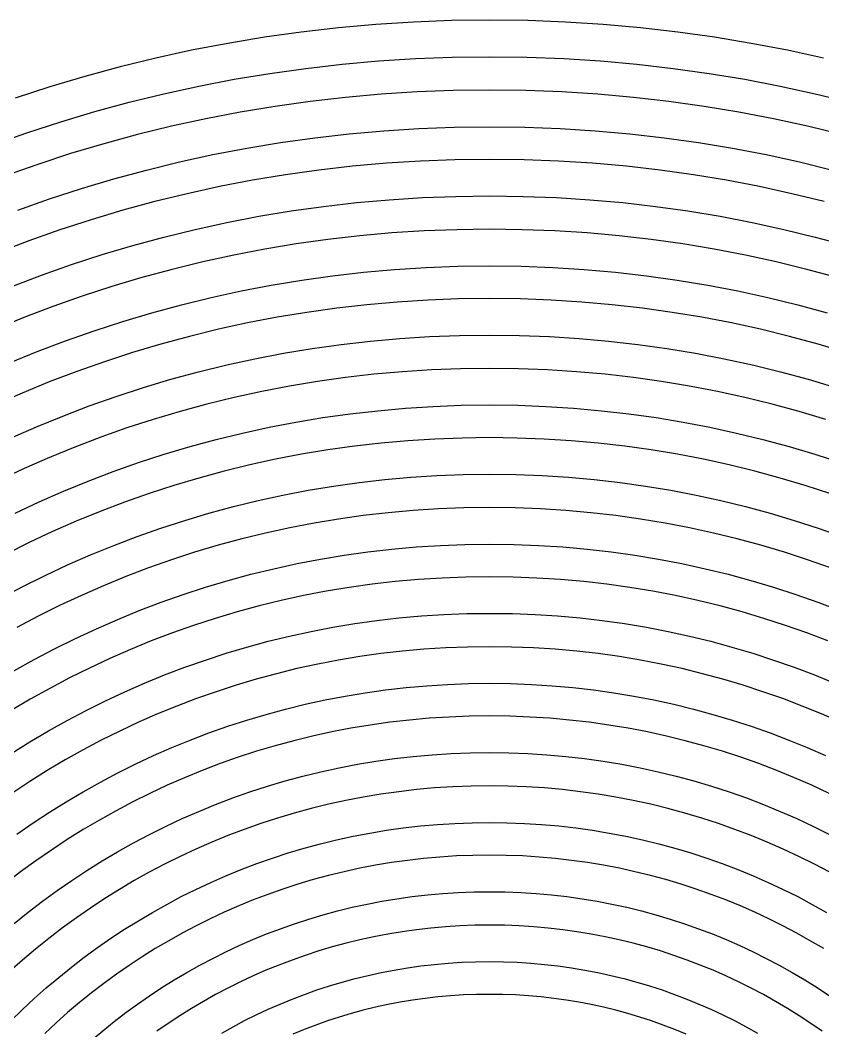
# Model space of a CAD drawing. Extents: x 0 to 82.9, y 0 to 81.
# Drawn here: x 27.66 to 49.62, y 53.34 to 81 of the extents above; entities that cross this region are included whole.
import ezdxf

# ---------------------------------------------------------------- set-up
doc = ezdxf.new("R2010")
doc.units = 0
doc.layers.get('0').update_dxf_attribs({"linetype": 'CONTINUOUS'})

msp = doc.modelspace()

# ---------------------------------------------------------------- linework, layer by layer
at = {"color": 0}
for p, q in [((36.365, 80.7903), (35.348, 80.6746)), ((37.3874, 80.8814), (36.365, 80.7903)), ((38.4182, 80.9473), (37.3874, 80.8814)), ((39.4561, 80.9872), (38.4182, 80.9473)), ((40.5007, 80.9995), (39.4561, 80.9872)), ((41.5438, 80.9872), (40.5007, 80.9995)), ((42.5813, 80.9473), (41.5438, 80.9872)), ((43.6107, 80.8814), (42.5813, 80.9473)), ((44.6345, 80.7903), (43.6107, 80.8814)), ((45.6501, 80.6746), (44.6345, 80.7903)), ((34.3407, 80.5325), (33.3403, 80.366)), ((35.348, 80.6746), (34.3407, 80.5325)), ((46.6591, 80.5325), (45.6501, 80.6746)), ((47.6596, 80.366), (46.6591, 80.5325)), ((33.3403, 80.366), (32.3481, 80.1758)), ((48.6516, 80.1758), (47.6596, 80.366)), ((31.3655, 79.9606), (30.3899, 79.7221)), ((32.3481, 80.1758), (31.3655, 79.9606)), ((37.4646, 79.8848), (38.4708, 79.9483)), ((38.4708, 79.9483), (39.4822, 79.9867)), ((39.4822, 79.9867), (40.5007, 79.9994)), ((40.5007, 79.9994), (41.5177, 79.9867)), ((40.5007, 79.9994), (40.5007, 79.9994)), ((41.5177, 79.9867), (42.5291, 79.9483)), ((42.5291, 79.9483), (43.5349, 79.8848)), ((49.6341, 79.9606), (48.6516, 80.1758)), ((30.3899, 79.7221), (29.4253, 79.4604)), ((34.4923, 79.5443), (35.476, 79.6823)), ((35.476, 79.6823), (36.467, 79.7952)), ((36.467, 79.7952), (37.4646, 79.8848)), ((43.5349, 79.8848), (44.5326, 79.7952)), ((44.5326, 79.7952), (45.5235, 79.6823)), ((45.5235, 79.6823), (46.5074, 79.5443)), ((29.4253, 79.4604), (28.4703, 79.1767)), ((32.5493, 79.1958), (33.5166, 79.3821)), ((33.5166, 79.3821), (34.4923, 79.5443)), ((46.5074, 79.5443), (47.4832, 79.3821)), ((47.4832, 79.3821), (48.4505, 79.1958)), ((28.4703, 79.1767), (27.5249, 78.8677)), ((31.5902, 78.9862), (32.5493, 79.1958)), ((48.4505, 79.1958), (49.4097, 78.9862)), ((30.6393, 78.7534), (31.5902, 78.9862)), ((36.5608, 78.8857), (35.5921, 78.7756)), ((37.5349, 78.9725), (36.5608, 78.8857)), ((38.5177, 79.036), (37.5349, 78.9725)), ((39.5055, 79.0734), (38.5177, 79.036)), ((40.5007, 79.0857), (39.5055, 79.0734)), ((41.4941, 79.0734), (40.5007, 79.0857)), ((42.4822, 79.036), (41.4941, 79.0734)), ((43.4647, 78.9725), (42.4822, 79.036)), ((44.4391, 78.8857), (43.4647, 78.9725)), ((45.4078, 78.7756), (44.4391, 78.8857)), ((49.4097, 78.9862), (50.3604, 78.7534)), ((29.6981, 78.4987), (30.6393, 78.7534)), ((34.6315, 78.6405), (33.6793, 78.4821)), ((35.5921, 78.7756), (34.6315, 78.6405)), ((46.3684, 78.6405), (45.4078, 78.7756)), ((47.322, 78.4821), (46.3684, 78.6405)), ((28.7666, 78.2214), (29.6981, 78.4987)), ((32.7339, 78.3001), (31.7968, 78.0962)), ((33.6793, 78.4821), (32.7339, 78.3001)), ((48.2656, 78.3001), (47.322, 78.4821)), ((49.203, 78.0962), (48.2656, 78.3001)), ((27.8446, 77.9212), (28.7666, 78.2214)), ((31.7968, 78.0962), (30.8681, 77.8686)), ((37.6121, 77.9762), (38.5685, 78.0369)), ((38.5685, 78.0369), (39.5319, 78.074)), ((39.5319, 78.074), (40.5007, 78.0852)), ((40.5007, 78.0852), (41.468, 78.074)), ((41.468, 78.074), (42.4311, 78.0369)), ((42.4311, 78.0369), (43.3874, 77.9762)), ((50.1315, 77.8686), (49.203, 78.0962)), ((26.9324, 77.5988), (27.8446, 77.9212)), ((30.8681, 77.8686), (29.9489, 77.6192)), ((34.7831, 77.6524), (35.7188, 77.7833)), ((35.7188, 77.7833), (36.6628, 77.8909)), ((36.6628, 77.8909), (37.6121, 77.9762)), ((43.3874, 77.9762), (44.3371, 77.8909)), ((44.3371, 77.8909), (45.2808, 77.7833)), ((45.2808, 77.7833), (46.2167, 77.6524)), ((29.9489, 77.6192), (29.038, 77.3479)), ((32.9337, 77.3204), (33.8557, 77.4982)), ((33.8557, 77.4982), (34.7831, 77.6524)), ((46.2167, 77.6524), (47.1456, 77.4982)), ((47.1456, 77.4982), (48.0646, 77.3204)), ((29.038, 77.3479), (28.1382, 77.0544)), ((32.0215, 77.1218), (32.9337, 77.3204)), ((39.5538, 77.1797), (38.614, 77.144)), ((40.5007, 77.191), (39.5538, 77.1797)), ((41.4457, 77.1797), (40.5007, 77.191)), ((42.3855, 77.144), (41.4457, 77.1797)), ((48.0646, 77.3204), (48.9783, 77.1218)), ((28.1382, 77.0544), (27.2466, 76.7401)), ((30.2218, 76.6576), (31.1175, 76.8999)), ((31.1175, 76.8999), (32.0215, 77.1218)), ((35.833, 76.896), (34.9195, 76.7676)), ((36.7538, 77.0019), (35.833, 76.896)), ((37.6809, 77.0848), (36.7538, 77.0019)), ((38.614, 77.144), (37.6809, 77.0848)), ((43.3186, 77.0848), (42.3855, 77.144)), ((44.2461, 77.0019), (43.3186, 77.0848)), ((45.1665, 76.896), (44.2461, 77.0019)), ((46.0802, 76.7676), (45.1665, 76.896)), ((48.9783, 77.1218), (49.8821, 76.8999)), ((29.3357, 76.393), (30.2218, 76.6576)), ((34.0128, 76.6177), (33.1143, 76.4452)), ((34.9195, 76.7676), (34.0128, 76.6177)), ((46.9858, 76.6177), (46.0802, 76.7676)), ((47.8854, 76.4452), (46.9858, 76.6177)), ((28.4579, 76.1076), (29.3357, 76.393)), ((33.1143, 76.4452), (32.2241, 76.2497)), ((48.7758, 76.2497), (47.8854, 76.4452)), ((27.5897, 75.8017), (28.4579, 76.1076)), ((32.2241, 76.2497), (31.3407, 76.0345)), ((36.8558, 76.007), (37.7567, 76.0871)), ((37.7567, 76.0871), (38.6662, 76.145)), ((38.6662, 76.145), (39.5799, 76.1792)), ((39.5799, 76.1792), (40.5007, 76.1919)), ((40.5007, 76.1919), (41.4196, 76.1792)), ((41.4196, 76.1792), (42.3333, 76.145)), ((42.3333, 76.145), (43.2414, 76.0871)), ((43.2414, 76.0871), (44.1441, 76.007)), ((49.6591, 76.0345), (48.7758, 76.2497)), ((30.4671, 75.7975), (29.6017, 75.5385)), ((31.3407, 76.0345), (30.4671, 75.7975)), ((35.0711, 75.7798), (35.96, 75.9037)), ((35.96, 75.9037), (36.8558, 76.007)), ((44.1441, 76.007), (45.0398, 75.9037)), ((45.0398, 75.9037), (45.9274, 75.7798)), ((29.6017, 75.5385), (28.7445, 75.2602)), ((33.3155, 75.4655), (34.1905, 75.6324)), ((34.1905, 75.6324), (35.0711, 75.7798)), ((45.9274, 75.7798), (46.8094, 75.6324)), ((46.8094, 75.6324), (47.6843, 75.4655)), ((28.7445, 75.2602), (27.897, 74.961)), ((31.5902, 75.0658), (32.4487, 75.2754)), ((32.4487, 75.2754), (33.3155, 75.4655)), ((38.7131, 75.2327), (37.8284, 75.1762)), ((39.6035, 75.2658), (38.7131, 75.2327)), ((40.5007, 75.2768), (39.6035, 75.2658)), ((41.3964, 75.2658), (40.5007, 75.2768)), ((42.2864, 75.2327), (41.3964, 75.2658)), ((43.1712, 75.1762), (42.2864, 75.2327)), ((47.6843, 75.4655), (48.5496, 75.2754)), ((48.5496, 75.2754), (49.4097, 75.0658)), ((27.897, 74.961), (27.0592, 74.6428)), ((30.7399, 74.8358), (31.5902, 75.0658)), ((36.0772, 74.997), (35.2103, 74.8757)), ((36.9492, 75.0976), (36.0772, 74.997)), ((37.8284, 75.1762), (36.9492, 75.0976)), ((44.0503, 75.0976), (43.1712, 75.1762)), ((44.9227, 74.997), (44.0503, 75.0976)), ((45.7895, 74.8757), (44.9227, 74.997)), ((49.4097, 75.0658), (50.2599, 74.8358)), ((29.8979, 74.5836), (30.7399, 74.8358)), ((34.3517, 74.7324), (33.5001, 74.5698)), ((35.2103, 74.8757), (34.3517, 74.7324)), ((46.6478, 74.7324), (45.7895, 74.8757)), ((47.4998, 74.5698), (46.6478, 74.7324)), ((29.0642, 74.3133), (29.8979, 74.5836)), ((33.5001, 74.5698), (32.6554, 74.385)), ((48.3443, 74.385), (47.4998, 74.5698)), ((28.2401, 74.0227), (29.0642, 74.3133)), ((31.8189, 74.1796), (30.9907, 73.9553)), ((32.6554, 74.385), (31.8189, 74.1796)), ((37.0512, 74.1027), (37.9042, 74.1786)), ((37.9042, 74.1786), (38.7643, 74.2336)), ((38.7643, 74.2336), (39.6296, 74.2668)), ((39.6296, 74.2668), (40.5007, 74.2777)), ((40.5007, 74.2777), (41.3702, 74.2668)), ((41.3702, 74.2668), (42.2356, 74.2336)), ((42.2356, 74.2336), (43.0939, 74.1786)), ((43.0939, 74.1786), (43.9484, 74.1027)), ((49.1808, 74.1796), (48.3443, 74.385)), ((50.0105, 73.9553), (49.1808, 74.1796)), ((27.4257, 73.7112), (28.2401, 74.0227)), ((30.9907, 73.9553), (30.1694, 73.7112)), ((34.5281, 73.7485), (35.3631, 73.8875)), ((35.3631, 73.8875), (36.2038, 74.0047)), ((36.2038, 74.0047), (37.0512, 74.1027)), ((43.9484, 74.1027), (44.7957, 74.0047)), ((44.7957, 74.0047), (45.6364, 73.8875)), ((45.6364, 73.8875), (46.4714, 73.7485)), ((30.1694, 73.7112), (29.3577, 73.4466)), ((32.8814, 73.4109), (33.7013, 73.5902)), ((33.7013, 73.5902), (34.5281, 73.7485)), ((46.4714, 73.7485), (47.2983, 73.5902)), ((47.2983, 73.5902), (48.1182, 73.4109)), ((29.3577, 73.4466), (28.5543, 73.1643)), ((32.0683, 73.2123), (32.8814, 73.4109)), ((38.8112, 73.3407), (37.9734, 73.2868)), ((39.6515, 73.3721), (38.8112, 73.3407)), ((40.5007, 73.3834), (39.6515, 73.3721)), ((41.3466, 73.3721), (40.5007, 73.3834)), ((42.1901, 73.3407), (41.3466, 73.3721)), ((43.0265, 73.2868), (42.1901, 73.3407)), ((48.1182, 73.4109), (48.9313, 73.2123)), ((28.5543, 73.1643), (27.7606, 72.861)), ((31.2636, 72.9933), (32.0683, 73.2123)), ((36.3181, 73.1188), (35.4997, 73.0031)), ((37.1422, 73.2123), (36.3181, 73.1188)), ((37.9734, 73.2868), (37.1422, 73.2123)), ((43.8573, 73.2123), (43.0265, 73.2868)), ((44.6814, 73.1188), (43.8573, 73.2123)), ((45.5013, 73.0031), (44.6814, 73.1188)), ((48.9313, 73.2123), (49.736, 72.9933)), ((27.7606, 72.861), (26.9765, 72.5399)), ((29.6788, 72.5001), (30.4671, 72.7562)), ((30.4671, 72.7562), (31.2636, 72.9933)), ((34.6866, 72.868), (33.8805, 72.7135)), ((35.4997, 73.0031), (34.6866, 72.868)), ((46.313, 72.868), (45.5013, 73.0031)), ((47.1177, 72.7135), (46.313, 72.868)), ((28.8975, 72.2242), (29.6788, 72.5001)), ((33.0825, 72.5399), (32.2916, 72.3456)), ((33.8805, 72.7135), (33.0825, 72.5399)), ((47.9171, 72.5399), (47.1177, 72.7135)), ((48.708, 72.3456), (47.9171, 72.5399)), ((28.1271, 71.9307), (28.8975, 72.2242)), ((32.2916, 72.3456), (31.5088, 72.1335)), ((36.4451, 72.1265), (37.2442, 72.2175)), ((37.2442, 72.2175), (38.0503, 72.2891)), ((38.0503, 72.2891), (38.862, 72.3413)), ((38.862, 72.3413), (39.678, 72.3717)), ((39.678, 72.3717), (40.5007, 72.3829)), ((40.5007, 72.3829), (41.3219, 72.3717)), ((41.3219, 72.3717), (42.1375, 72.3413)), ((42.1375, 72.3413), (42.9493, 72.2891)), ((42.9493, 72.2891), (43.7554, 72.2175)), ((43.7554, 72.2175), (44.5548, 72.1265)), ((49.4908, 72.1335), (48.708, 72.3456)), ((27.3651, 71.6181), (28.1271, 71.9307)), ((31.5088, 72.1335), (30.7316, 71.9018)), ((34.863, 71.8841), (35.6514, 72.015)), ((35.6514, 72.015), (36.4451, 72.1265)), ((44.5548, 72.1265), (45.3485, 72.015)), ((45.3485, 72.015), (46.1366, 71.8841)), ((50.2666, 71.9018), (49.4908, 72.1335)), ((29.9654, 71.6523), (29.2048, 71.3839)), ((30.7316, 71.9018), (29.9654, 71.6523)), ((33.3086, 71.5641), (34.083, 71.7338)), ((34.083, 71.7338), (34.863, 71.8841)), ((46.1366, 71.8841), (46.9166, 71.7338)), ((46.9166, 71.7338), (47.6913, 71.5641)), ((29.2048, 71.3839), (28.4551, 71.0985)), ((31.7817, 71.1715), (32.541, 71.3768)), ((32.541, 71.3768), (33.3086, 71.5641)), ((38.1208, 71.3782), (37.338, 71.308)), ((38.9089, 71.428), (38.1208, 71.3782)), ((39.7013, 71.4583), (38.9089, 71.428)), ((40.5007, 71.4692), (39.7013, 71.4583)), ((41.2969, 71.4583), (40.5007, 71.4692)), ((42.0906, 71.428), (41.2969, 71.4583)), ((42.8791, 71.3782), (42.0906, 71.428)), ((43.6619, 71.308), (42.8791, 71.3782)), ((47.6913, 71.5641), (48.4586, 71.3768)), ((48.4586, 71.3768), (49.2181, 71.1715)), ((28.4551, 71.0985), (27.7124, 70.7954)), ((31.0293, 70.9468), (31.7817, 71.1715)), ((35.7904, 71.1108), (35.0256, 70.9842)), ((36.5622, 71.2198), (35.7904, 71.1108)), ((37.338, 71.308), (36.5622, 71.2198)), ((44.4391, 71.2198), (43.6619, 71.308)), ((45.2092, 71.1108), (44.4391, 71.2198)), ((45.974, 70.9842), (45.2092, 71.1108)), ((49.2181, 71.1715), (49.9703, 70.9468)), ((30.2852, 70.7044), (31.0293, 70.9468)), ((34.2663, 70.8381), (33.5153, 70.6741)), ((35.0256, 70.9842), (34.2663, 70.8381)), ((46.7335, 70.8381), (45.974, 70.9842)), ((47.4857, 70.6741), (46.7335, 70.8381)), ((27.7124, 70.7954), (26.9792, 70.4744)), ((29.5493, 70.4455), (30.2852, 70.7044)), ((33.5153, 70.6741), (32.7697, 70.4921)), ((48.23, 70.4921), (47.4857, 70.6741)), ((28.8217, 70.1668), (29.5493, 70.4455)), ((32.0311, 70.2924), (31.3008, 70.0747)), ((32.7697, 70.4921), (32.0311, 70.2924)), ((36.6889, 70.2275), (37.44, 70.3128)), ((37.44, 70.3128), (38.1977, 70.3806)), ((38.1977, 70.3806), (38.9601, 70.4303)), ((38.9601, 70.4303), (39.7274, 70.4592)), ((39.7274, 70.4592), (40.5007, 70.4688)), ((40.5007, 70.4688), (41.2722, 70.4592)), ((41.2722, 70.4592), (42.0398, 70.4303)), ((42.0398, 70.4303), (42.8018, 70.3806)), ((42.8018, 70.3806), (43.5599, 70.3128)), ((43.5599, 70.3128), (44.3107, 70.2275)), ((48.9687, 70.2924), (48.23, 70.4921)), ((49.699, 70.0747), (48.9687, 70.2924)), ((28.1023, 69.8733), (28.8217, 70.1668)), ((31.3008, 70.0747), (30.5773, 69.8391)), ((34.4675, 69.8581), (35.202, 70.0003)), ((35.202, 70.0003), (35.9421, 70.1227)), ((35.9421, 70.1227), (36.6889, 70.2275)), ((44.3107, 70.2275), (45.0578, 70.1227)), ((45.0578, 70.1227), (45.7976, 70.0003)), ((45.7976, 70.0003), (46.5321, 69.8581)), ((27.3913, 69.5621), (28.1023, 69.8733)), ((30.5773, 69.8391), (29.8634, 69.5868)), ((33.0192, 69.5233), (33.7399, 69.6997)), ((33.7399, 69.6997), (34.4675, 69.8581)), ((46.5321, 69.8581), (47.2599, 69.6997)), ((47.2599, 69.6997), (47.9806, 69.5233)), ((29.8634, 69.5868), (29.1551, 69.3166)), ((32.3053, 69.3289), (33.0192, 69.5233)), ((37.531, 69.4242), (36.8018, 69.3402)), ((38.2669, 69.4891), (37.531, 69.4242)), ((39.0052, 69.5357), (38.2669, 69.4891)), ((39.751, 69.5646), (39.0052, 69.5357)), ((40.5007, 69.5745), (39.751, 69.5646)), ((41.2489, 69.5646), (40.5007, 69.5745)), ((41.9943, 69.5357), (41.2489, 69.5646)), ((42.7344, 69.4891), (41.9943, 69.5357)), ((43.4689, 69.4242), (42.7344, 69.4891)), ((44.1978, 69.3402), (43.4689, 69.4242)), ((47.9806, 69.5233), (48.6943, 69.3289)), ((29.1551, 69.3166), (28.4565, 69.0316)), ((31.5984, 69.1197), (32.3053, 69.3289)), ((36.0786, 69.2383), (35.3589, 69.1197)), ((36.8018, 69.3402), (36.0786, 69.2383)), ((44.9213, 69.2383), (44.1978, 69.3402)), ((45.6392, 69.1197), (44.9213, 69.2383)), ((48.6943, 69.3289), (49.4012, 69.1197)), ((28.4565, 69.0316), (27.7675, 68.7282)), ((30.2066, 68.647), (30.8984, 68.8908)), ((30.8984, 68.8908), (31.5984, 69.1197)), ((34.648, 68.9818), (33.9424, 68.8287)), ((35.3589, 69.1197), (34.648, 68.9818)), ((46.3518, 68.9818), (45.6392, 69.1197)), ((47.0588, 68.8287), (46.3518, 68.9818)), ((49.4012, 69.1197), (50.1015, 68.8908)), ((27.7675, 68.7282), (27.0853, 68.41)), ((29.5217, 68.3867), (30.2066, 68.647)), ((33.2424, 68.6566), (32.5493, 68.4692)), ((33.9424, 68.8287), (33.2424, 68.6566)), ((47.7573, 68.6566), (47.0588, 68.8287)), ((48.4505, 68.4692), (47.7573, 68.6566)), ((28.8465, 68.1094), (29.5217, 68.3867)), ((32.5493, 68.4692), (31.8644, 68.2653)), ((36.2299, 68.2502), (36.9302, 68.3479)), ((36.9302, 68.3479), (37.6343, 68.4294)), ((37.6343, 68.4294), (38.3427, 68.4911)), ((38.3427, 68.4911), (39.0578, 68.5366)), ((39.0578, 68.5366), (39.7757, 68.5641)), ((39.7757, 68.5641), (40.5007, 68.574)), ((40.5007, 68.574), (41.2238, 68.5641)), ((41.2238, 68.5641), (41.9421, 68.5366)), ((41.9421, 68.5366), (42.6572, 68.4911)), ((42.6572, 68.4911), (43.367, 68.4294)), ((43.367, 68.4294), (44.0711, 68.3479)), ((44.0711, 68.3479), (44.7696, 68.2502)), ((49.1352, 68.2653), (48.4505, 68.4692)), ((28.1781, 67.8173), (28.8465, 68.1094)), ((31.185, 68.0434), (30.5139, 67.8078)), ((31.8644, 68.2653), (31.185, 68.0434)), ((34.8492, 68.0021), (35.5367, 68.1344)), ((35.5367, 68.1344), (36.2299, 68.2502)), ((44.7696, 68.2502), (45.4628, 68.1344)), ((45.4628, 68.1344), (46.1504, 68.0021)), ((49.8147, 68.0434), (49.1352, 68.2653)), ((27.518, 67.5086), (28.1781, 67.8173)), ((30.5139, 67.8078), (29.8497, 67.5541)), ((33.4918, 67.6892), (34.1671, 67.8533)), ((34.1671, 67.8533), (34.8492, 68.0021)), ((46.1504, 68.0021), (46.8327, 67.8533)), ((46.8327, 67.8533), (47.5079, 67.6892)), ((29.8497, 67.5541), (29.1937, 67.2853)), ((32.1607, 67.3104), (32.8221, 67.5072)), ((32.8221, 67.5072), (33.4918, 67.6892)), ((37.7264, 67.5199), (37.0459, 67.4412)), ((38.4129, 67.5802), (37.7264, 67.5199)), ((39.1047, 67.6243), (38.4129, 67.5802)), ((39.799, 67.6522), (39.1047, 67.6243)), ((40.5007, 67.6603), (39.799, 67.6522)), ((41.1992, 67.6522), (40.5007, 67.6603)), ((41.8952, 67.6243), (41.1992, 67.6522)), ((42.587, 67.5802), (41.8952, 67.6243)), ((43.2731, 67.5199), (42.587, 67.5802)), ((43.954, 67.4412), (43.2731, 67.5199)), ((47.5079, 67.6892), (48.176, 67.5072)), ((48.176, 67.5072), (48.8389, 67.3104)), ((29.1937, 67.2853), (28.5461, 67.0017)), ((31.5047, 67.0966), (32.1607, 67.3104)), ((35.6979, 67.2345), (35.0325, 67.1079)), ((36.3693, 67.346), (35.6979, 67.2345)), ((37.0459, 67.4412), (36.3693, 67.346)), ((44.6306, 67.346), (43.954, 67.4412)), ((45.3016, 67.2345), (44.6306, 67.346)), ((45.9673, 67.1079), (45.3016, 67.2345)), ((48.8389, 67.3104), (49.4951, 67.0966)), ((28.5461, 67.0017), (27.9067, 66.7025)), ((30.8571, 66.868), (31.5047, 67.0966)), ((34.3738, 66.9629), (33.7206, 66.8031)), ((35.0325, 67.1079), (34.3738, 66.9629)), ((46.6259, 66.9629), (45.9673, 67.1079)), ((47.2793, 66.8031), (46.6259, 66.9629)), ((49.4951, 67.0966), (50.1428, 66.868)), ((27.9067, 66.7025), (27.2755, 66.3885)), ((30.2162, 66.6238), (30.8571, 66.868)), ((33.7206, 66.8031), (33.0729, 66.6281)), ((39.8254, 66.6517), (40.5007, 66.6598)), ((40.5007, 66.6598), (41.1745, 66.6517)), ((47.9266, 66.6281), (47.2793, 66.8031)), ((29.5824, 66.3649), (30.2162, 66.6238)), ((32.4321, 66.4365), (31.7982, 66.2312)), ((33.0729, 66.6281), (32.4321, 66.4365)), ((36.5206, 66.3582), (37.1725, 66.4489)), ((37.1725, 66.4489), (37.8284, 66.5247)), ((37.8284, 66.5247), (38.4898, 66.584)), ((38.4898, 66.584), (39.1555, 66.6253)), ((39.1555, 66.6253), (39.8254, 66.6517)), ((41.1745, 66.6517), (41.844, 66.6253)), ((41.844, 66.6253), (42.5097, 66.584)), ((42.5097, 66.584), (43.1698, 66.5247)), ((43.1698, 66.5247), (43.827, 66.4489)), ((43.827, 66.4489), (44.4775, 66.3582)), ((48.5676, 66.4365), (47.9266, 66.6281)), ((49.2016, 66.2312), (48.5676, 66.4365)), ((28.9567, 66.0908), (29.5824, 66.3649)), ((31.7982, 66.2312), (31.1712, 66.0093)), ((34.5998, 65.9888), (35.2351, 66.1278)), ((35.2351, 66.1278), (35.8743, 66.2506)), ((35.8743, 66.2506), (36.5206, 66.3582)), ((44.4775, 66.3582), (45.1238, 66.2506)), ((45.1238, 66.2506), (45.7659, 66.1278)), ((45.7659, 66.1278), (46.3998, 65.9888)), ((49.8285, 66.0093), (49.2016, 66.2312)), ((28.3393, 65.8012), (28.9567, 66.0908)), ((31.1712, 66.0093), (30.5511, 65.7737)), ((33.3471, 65.6664), (33.97, 65.8357)), ((33.97, 65.8357), (34.5998, 65.9888)), ((46.3998, 65.9888), (47.0295, 65.8357)), ((47.0295, 65.8357), (47.6525, 65.6664)), ((27.7303, 65.4981), (28.3393, 65.8012)), ((30.5511, 65.7737), (29.9379, 65.5228)), ((32.7298, 65.4816), (33.3471, 65.6664)), ((37.2868, 65.5616), (36.6571, 65.4734)), ((37.9208, 65.6347), (37.2868, 65.5616)), ((38.559, 65.6911), (37.9208, 65.6347)), ((39.201, 65.7324), (38.559, 65.6911)), ((39.8487, 65.7571), (39.201, 65.7324)), ((40.5007, 65.7655), (39.8487, 65.7571)), ((41.1508, 65.7571), (40.5007, 65.7655)), ((41.7971, 65.7324), (41.1508, 65.7571)), ((42.4409, 65.6911), (41.7971, 65.7324)), ((43.0788, 65.6347), (42.4409, 65.6911)), ((43.7127, 65.5616), (43.0788, 65.6347)), ((44.3424, 65.4734), (43.7127, 65.5616)), ((47.6525, 65.6664), (48.2699, 65.4816)), ((27.1294, 65.1813), (27.7303, 65.4981)), ((29.9379, 65.5228), (29.3329, 65.2568)), ((31.5143, 65.0695), (32.1179, 65.2833)), ((32.1179, 65.2833), (32.7298, 65.4816)), ((36.0331, 65.3701), (35.4143, 65.2515)), ((36.6571, 65.4734), (36.0331, 65.3701)), ((44.9668, 65.3701), (44.3424, 65.4734)), ((45.5856, 65.2515), (44.9668, 65.3701)), ((48.2699, 65.4816), (48.8816, 65.2833)), ((48.8816, 65.2833), (49.4852, 65.0695)), ((29.3329, 65.2568), (28.7362, 64.9774)), ((30.9177, 64.8423), (31.5143, 65.0695)), ((34.801, 65.1178), (34.1933, 64.969)), ((35.4143, 65.2515), (34.801, 65.1178)), ((46.1987, 65.1178), (45.5856, 65.2515)), ((46.8066, 64.969), (46.1987, 65.1178)), ((49.4852, 65.0695), (50.0835, 64.8423)), ((28.7362, 64.9774), (28.1464, 64.685)), ((30.3265, 64.601), (30.9177, 64.8423)), ((33.5911, 64.8049), (32.9957, 64.6271)), ((34.1933, 64.969), (33.5911, 64.8049)), ((38.6362, 64.6949), (39.2536, 64.7333)), ((39.2536, 64.7333), (39.8748, 64.758)), ((39.8748, 64.758), (40.5007, 64.7651)), ((40.5007, 64.7651), (41.1247, 64.758)), ((41.1247, 64.758), (41.7463, 64.7333)), ((41.7463, 64.7333), (42.3637, 64.6949)), ((47.4087, 64.8049), (46.8066, 64.969)), ((48.0039, 64.6271), (47.4087, 64.8049)), ((28.1464, 64.685), (27.5649, 64.3777)), ((29.7436, 64.346), (30.3265, 64.601)), ((32.9957, 64.6271), (32.4046, 64.4356)), ((36.2109, 64.3862), (36.8102, 64.4853)), ((36.8102, 64.4853), (37.4138, 64.5693)), ((37.4138, 64.5693), (38.0227, 64.6395)), ((38.0227, 64.6395), (38.6362, 64.6949)), ((42.3637, 64.6949), (42.9768, 64.6395)), ((42.9768, 64.6395), (43.586, 64.5693)), ((43.586, 64.5693), (44.1911, 64.4853)), ((44.1911, 64.4853), (44.7904, 64.3862)), ((48.5937, 64.4356), (48.0039, 64.6271)), ((29.1676, 64.0761), (29.7436, 64.346)), ((31.8217, 64.2303), (31.2443, 64.0098)), ((32.4046, 64.4356), (31.8217, 64.2303)), ((35.027, 64.1435), (35.6154, 64.2719)), ((35.6154, 64.2719), (36.2109, 64.3862)), ((44.7904, 64.3862), (45.3842, 64.2719)), ((45.3842, 64.2719), (45.9726, 64.1435)), ((49.1779, 64.2303), (48.5937, 64.4356)), ((49.7554, 64.0098), (49.1779, 64.2303)), ((28.6012, 63.7935), (29.1676, 64.0761)), ((31.2443, 64.0098), (30.6751, 63.7769)), ((33.8639, 63.8433), (34.4427, 64.0002)), ((34.4427, 64.0002), (35.027, 64.1435)), ((45.9726, 64.1435), (46.5571, 64.0002)), ((46.5571, 64.0002), (47.1343, 63.8433)), ((28.0403, 63.4986), (28.6012, 63.7935)), ((30.6751, 63.7769), (30.1115, 63.5303)), ((32.7256, 63.4877), (33.292, 63.6722)), ((33.292, 63.6722), (33.8639, 63.8433)), ((37.5296, 63.664), (36.9478, 63.5811)), ((38.1166, 63.73), (37.5296, 63.664)), ((38.7064, 63.784), (38.1166, 63.73)), ((39.3002, 63.821), (38.7064, 63.784)), ((39.8985, 63.8433), (39.3002, 63.821)), ((40.5007, 63.8514), (39.8985, 63.8433)), ((41.1014, 63.8433), (40.5007, 63.8514)), ((41.6994, 63.821), (41.1014, 63.8433)), ((42.2935, 63.784), (41.6994, 63.821)), ((42.8844, 63.73), (42.2935, 63.784)), ((43.4703, 63.664), (42.8844, 63.73)), ((44.0517, 63.5811), (43.4703, 63.664)), ((47.1343, 63.8433), (47.7075, 63.6722)), ((47.7075, 63.6722), (48.2741, 63.4877)), ((27.4891, 63.1885), (28.0403, 63.4986)), ((30.1115, 63.5303), (29.5561, 63.27)), ((32.1648, 63.2905), (32.7256, 63.4877)), ((35.7999, 63.3758), (35.2323, 63.252)), ((36.3721, 63.4862), (35.7999, 63.3758)), ((36.9478, 63.5811), (36.3721, 63.4862)), ((44.6278, 63.4862), (44.0517, 63.5811)), ((45.1997, 63.3758), (44.6278, 63.4862)), ((45.7673, 63.252), (45.1997, 63.3758)), ((48.2741, 63.4877), (48.835, 63.2905)), ((29.5561, 63.27), (29.0077, 62.9969)), ((31.0637, 62.8551), (31.6108, 63.0798)), ((31.6108, 63.0798), (32.1648, 63.2905)), ((34.6714, 63.1141), (34.1147, 62.9638)), ((35.2323, 63.252), (34.6714, 63.1141)), ((46.3282, 63.1141), (45.7673, 63.252)), ((46.8849, 62.9638), (46.3282, 63.1141)), ((48.835, 63.2905), (49.3889, 63.0798)), ((49.3889, 63.0798), (49.936, 62.8551)), ((29.0077, 62.9969), (28.4661, 62.7119)), ((30.5235, 62.6181), (31.0637, 62.8551)), ((33.5635, 62.8001), (33.0178, 62.6223)), ((34.1147, 62.9638), (33.5635, 62.8001)), ((38.2185, 62.7352), (38.7837, 62.7863)), ((38.7837, 62.7863), (39.3513, 62.822)), ((39.3513, 62.822), (39.9246, 62.8442)), ((39.9246, 62.8442), (40.5007, 62.8509)), ((40.5007, 62.8509), (41.0753, 62.8442)), ((41.0753, 62.8442), (41.6486, 62.822)), ((41.6486, 62.822), (42.2176, 62.7863)), ((42.2176, 62.7863), (42.7814, 62.7352)), ((47.4363, 62.8001), (46.8849, 62.9638)), ((47.982, 62.6223), (47.4363, 62.8001)), ((28.4661, 62.7119), (27.9328, 62.4127)), ((29.9889, 62.3686), (30.5235, 62.6181)), ((33.0178, 62.6223), (32.479, 62.4321)), ((36.5485, 62.5023), (37.1009, 62.5934)), ((37.1009, 62.5934), (37.6576, 62.6717)), ((37.6576, 62.6717), (38.2185, 62.7352)), ((42.7814, 62.7352), (43.3419, 62.6717)), ((43.3419, 62.6717), (43.899, 62.5934)), ((43.899, 62.5934), (44.4514, 62.5023)), ((48.5207, 62.4321), (47.982, 62.6223)), ((27.9328, 62.4127), (27.4092, 62.1026)), ((29.4624, 62.1069), (29.9889, 62.3686)), ((32.479, 62.4321), (31.9457, 62.2293)), ((34.9209, 62.1467), (35.4584, 62.2776)), ((35.4584, 62.2776), (36.0013, 62.3962)), ((36.0013, 62.3962), (36.5485, 62.5023)), ((44.4514, 62.5023), (44.9986, 62.3962)), ((44.9986, 62.3962), (45.5415, 62.2776)), ((45.5415, 62.2776), (46.0788, 62.1467)), ((49.0541, 62.2293), (48.5207, 62.4321)), ((28.9429, 61.8324), (29.4624, 62.1069)), ((31.4193, 62.013), (30.8997, 61.7859)), ((31.9457, 62.2293), (31.4193, 62.013)), ((33.8598, 61.8451), (34.3876, 62.0021)), ((34.3876, 62.0021), (34.9209, 62.1467)), ((40.5007, 61.9566), (39.9464, 61.9495)), ((41.0531, 61.9495), (40.5007, 61.9566)), ((46.0788, 62.1467), (46.6122, 62.0021)), ((46.6122, 62.0021), (47.1385, 61.8451)), ((49.5804, 62.013), (49.0541, 62.2293)), ((50.1015, 61.7859), (49.5804, 62.013)), ((28.4317, 61.546), (28.9429, 61.8324)), ((30.8997, 61.7859), (30.3857, 61.5446)), ((33.3389, 61.6754), (33.8598, 61.8451)), ((37.2375, 61.71), (36.7069, 61.6218)), ((37.7705, 61.7844), (37.2375, 61.71)), ((38.3096, 61.8462), (37.7705, 61.7844)), ((38.8511, 61.8945), (38.3096, 61.8462)), ((39.3968, 61.9291), (38.8511, 61.8945)), ((39.9464, 61.9495), (39.3968, 61.9291)), ((41.6031, 61.9291), (41.0531, 61.9495)), ((42.1488, 61.8945), (41.6031, 61.9291)), ((42.6903, 61.8462), (42.1488, 61.8945)), ((43.229, 61.7844), (42.6903, 61.8462)), ((43.7638, 61.71), (43.229, 61.7844)), ((44.293, 61.6218), (43.7638, 61.71)), ((47.1385, 61.8451), (47.661, 61.6754)), ((27.926, 61.2468), (28.4317, 61.546)), ((30.3857, 61.5446), (29.8786, 61.2923)), ((32.3123, 61.298), (32.8221, 61.4923)), ((32.8221, 61.4923), (33.3389, 61.6754)), ((35.6609, 61.4066), (35.1441, 61.28)), ((36.1816, 61.5199), (35.6609, 61.4066)), ((36.7069, 61.6218), (36.1816, 61.5199)), ((44.8194, 61.5199), (44.293, 61.6218)), ((45.339, 61.4066), (44.8194, 61.5199)), ((45.8555, 61.28), (45.339, 61.4066)), ((47.661, 61.6754), (48.1774, 61.4923)), ((48.1774, 61.4923), (48.6876, 61.298)), ((27.4298, 60.9367), (27.926, 61.2468)), ((29.8786, 61.2923), (29.3784, 61.0291)), ((31.8079, 61.0926), (32.3123, 61.298)), ((34.6329, 61.142), (34.1257, 60.9907)), ((35.1441, 61.28), (34.6329, 61.142)), ((46.367, 61.142), (45.8555, 61.28)), ((46.8725, 60.9907), (46.367, 61.142)), ((48.6876, 61.298), (49.1917, 61.0926)), ((29.3784, 61.0291), (28.8864, 60.7536)), ((30.8185, 60.6432), (31.3104, 60.8736)), ((31.3104, 60.8736), (31.8079, 61.0926)), ((34.1257, 60.9907), (33.6255, 60.8281)), ((37.8989, 60.7921), (38.4115, 60.8513)), ((38.4115, 60.8513), (38.9283, 60.8969)), ((38.9283, 60.8969), (39.449, 60.93)), ((39.449, 60.93), (39.9729, 60.9505)), ((39.9729, 60.9505), (40.5007, 60.9575)), ((40.5007, 60.9575), (41.027, 60.9505)), ((41.027, 60.9505), (41.5505, 60.93)), ((41.5505, 60.93), (42.0716, 60.8969)), ((42.0716, 60.8969), (42.5884, 60.8513)), ((42.5884, 60.8513), (43.1024, 60.7921)), ((47.3742, 60.8281), (46.8725, 60.9907)), ((49.1917, 61.0926), (49.6895, 60.8736)), ((28.8864, 60.7536), (28.4, 60.4654)), ((30.3334, 60.4023), (30.8185, 60.6432)), ((33.1294, 60.6531), (32.6402, 60.4654)), ((33.6255, 60.8281), (33.1294, 60.6531)), ((36.383, 60.5398), (36.8833, 60.6365)), ((36.8833, 60.6365), (37.3888, 60.7205)), ((37.3888, 60.7205), (37.8989, 60.7921)), ((43.1024, 60.7921), (43.6107, 60.7205)), ((43.6107, 60.7205), (44.1166, 60.6365)), ((44.1166, 60.6365), (44.6183, 60.5398)), ((47.8688, 60.6531), (47.3742, 60.8281)), ((48.3595, 60.4654), (47.8688, 60.6531)), ((28.4, 60.4654), (27.9232, 60.168)), ((29.8552, 60.15), (30.3334, 60.4023)), ((32.6402, 60.4654), (32.1565, 60.2686)), ((34.9057, 60.1789), (35.3935, 60.3112)), ((35.3935, 60.3112), (35.8856, 60.4326)), ((35.8856, 60.4326), (36.383, 60.5398)), ((44.6183, 60.5398), (45.1143, 60.4326)), ((45.1143, 60.4326), (45.6061, 60.3112)), ((45.6061, 60.3112), (46.0939, 60.1789)), ((48.8431, 60.2686), (48.3595, 60.4654)), ((27.9232, 60.168), (27.4533, 59.8579)), ((29.3825, 59.8854), (29.8552, 60.15)), ((31.677, 60.059), (31.2057, 59.8385)), ((32.1565, 60.2686), (31.677, 60.059)), ((33.9452, 59.8798), (34.4234, 60.0357)), ((34.4234, 60.0357), (34.9057, 60.1789)), ((39.9962, 60.0371), (39.4959, 60.0177)), ((40.5007, 60.0424), (39.9962, 60.0371)), ((41.0034, 60.0371), (40.5007, 60.0424)), ((41.5036, 60.0177), (41.0034, 60.0371)), ((46.0939, 60.1789), (46.5762, 60.0357)), ((46.5762, 60.0357), (47.0546, 59.8798)), ((49.3226, 60.059), (48.8431, 60.2686)), ((49.7939, 59.8385), (49.3226, 60.059)), ((28.9181, 59.6113), (29.3825, 59.8854)), ((31.2057, 59.8385), (30.7399, 59.6057)), ((33.4739, 59.7133), (33.9452, 59.8798)), ((37.5281, 59.8177), (37.0459, 59.7366)), ((38.0146, 59.8854), (37.5281, 59.8177)), ((38.505, 59.9419), (38.0146, 59.8854)), ((38.9985, 59.986), (38.505, 59.9419)), ((39.4959, 60.0177), (38.9985, 59.986)), ((42.0014, 59.986), (41.5036, 60.0177)), ((42.496, 59.9419), (42.0014, 59.986)), ((42.9853, 59.8854), (42.496, 59.9419)), ((43.4717, 59.8177), (42.9853, 59.8854)), ((43.9554, 59.7366), (43.4717, 59.8177)), ((47.0546, 59.8798), (47.5273, 59.7133)), ((28.462, 59.3245), (28.9181, 59.6113)), ((30.7399, 59.6057), (30.281, 59.363)), ((32.5451, 59.3467), (33.0068, 59.5355)), ((33.0068, 59.5355), (33.4739, 59.7133)), ((36.0923, 59.5408), (35.6224, 59.4265)), ((36.5661, 59.6456), (36.0923, 59.5408)), ((37.0459, 59.7366), (36.5661, 59.6456)), ((44.4334, 59.6456), (43.9554, 59.7366)), ((44.909, 59.5408), (44.4334, 59.6456)), ((45.3789, 59.4265), (44.909, 59.5408)), ((47.5273, 59.7133), (47.9944, 59.5355)), ((47.9944, 59.5355), (48.4558, 59.3467)), ((28.0114, 59.0282), (28.462, 59.3245)), ((30.281, 59.363), (29.8276, 59.1097)), ((32.089, 59.1467), (32.5451, 59.3467)), ((35.1565, 59.2998), (34.6949, 59.1633)), ((35.6224, 59.4265), (35.1565, 59.2998)), ((45.8431, 59.2998), (45.3789, 59.4265)), ((46.3049, 59.1633), (45.8431, 59.2998)), ((48.4558, 59.3467), (48.9109, 59.1467)), ((27.569, 58.7223), (28.0114, 59.0282)), ((29.8276, 59.1097), (29.3812, 58.8465)), ((31.1947, 58.7156), (31.6384, 58.9358)), ((31.6384, 58.9358), (32.089, 59.1467)), ((34.2387, 59.0144), (33.7881, 58.8546)), ((34.6949, 59.1633), (34.2387, 59.0144)), ((38.1413, 58.8931), (38.6073, 58.947)), ((38.6073, 58.947), (39.0758, 58.9883)), ((39.0758, 58.9883), (39.5471, 59.0187)), ((39.5471, 59.0187), (40.0223, 59.0367)), ((40.0223, 59.0367), (40.5007, 59.0434)), ((40.5007, 59.0434), (40.9773, 59.0367)), ((40.9773, 59.0367), (41.4528, 59.0187)), ((41.4528, 59.0187), (41.9241, 58.9883)), ((41.9241, 58.9883), (42.3926, 58.947)), ((42.3926, 58.947), (42.8583, 58.8931)), ((46.761, 59.0144), (46.3049, 59.1633)), ((47.2115, 58.8546), (46.761, 59.0144)), ((48.9109, 59.1467), (49.3614, 58.9358)), ((49.3614, 58.9358), (49.8052, 58.7156)), ((29.3812, 58.8465), (28.9429, 58.572)), ((30.7564, 58.4839), (31.1947, 58.7156)), ((33.3416, 58.6853), (32.9007, 58.5047)), ((33.7881, 58.8546), (33.3416, 58.6853)), ((36.3167, 58.5668), (36.7676, 58.6659)), ((36.7676, 58.6659), (37.2223, 58.7527)), ((37.2223, 58.7527), (37.6798, 58.8285)), ((37.6798, 58.8285), (38.1413, 58.8931)), ((42.8583, 58.8931), (43.3201, 58.8285)), ((43.3201, 58.8285), (43.7776, 58.7527)), ((43.7776, 58.7527), (44.2323, 58.6659)), ((44.2323, 58.6659), (44.6814, 58.5668)), ((47.6582, 58.6853), (47.2115, 58.8546)), ((48.1005, 58.5047), (47.6582, 58.6853)), ((28.9429, 58.572), (28.5116, 58.287)), ((30.3251, 58.2429), (30.7564, 58.4839)), ((32.9007, 58.5047), (32.4652, 58.3145)), ((35.4295, 58.3378), (35.8719, 58.4577)), ((35.8719, 58.4577), (36.3167, 58.5668)), ((44.6814, 58.5668), (45.128, 58.4577)), ((45.128, 58.4577), (45.5704, 58.3378)), ((48.5345, 58.3145), (48.1005, 58.5047)), ((28.5116, 58.287), (28.0872, 57.9935)), ((29.9007, 57.9907), (30.3251, 58.2429)), ((32.0353, 58.1131), (31.6108, 57.9011)), ((32.4652, 58.3145), (32.0353, 58.1131)), ((34.5598, 58.0679), (34.9925, 58.2083)), ((34.9925, 58.2083), (35.4295, 58.3378)), ((39.1446, 58.0969), (38.698, 58.0566)), ((39.5923, 58.1258), (39.1446, 58.0969)), ((40.0459, 58.142), (39.5923, 58.1258)), ((40.5007, 58.1477), (40.0459, 58.142)), ((40.9554, 58.142), (40.5007, 58.1477)), ((41.4059, 58.1258), (40.9554, 58.142)), ((41.8553, 58.0969), (41.4059, 58.1258)), ((42.3016, 58.0566), (41.8553, 58.0969)), ((45.5704, 58.3378), (46.0072, 58.2083)), ((46.0072, 58.2083), (46.4414, 58.0679)), ((48.9659, 58.1131), (48.5345, 58.3145)), ((49.3889, 57.9011), (48.9659, 58.1131)), ((28.0872, 57.9935), (27.6696, 57.6887)), ((29.4817, 57.7303), (29.9007, 57.9907)), ((31.6108, 57.9011), (31.1919, 57.6806)), ((33.7068, 57.755), (34.1313, 57.9162)), ((34.1313, 57.9162), (34.5598, 58.0679)), ((37.3807, 57.8721), (36.9478, 57.7892)), ((37.816, 57.9452), (37.3807, 57.8721)), ((38.2556, 58.0058), (37.816, 57.9452)), ((38.698, 58.0566), (38.2556, 58.0058)), ((42.744, 58.0058), (42.3016, 58.0566)), ((43.1835, 57.9452), (42.744, 58.0058)), ((43.6192, 57.8721), (43.1835, 57.9452)), ((44.0517, 57.7892), (43.6192, 57.8721)), ((46.4414, 58.0679), (46.8683, 57.9162)), ((46.8683, 57.9162), (47.293, 57.755)), ((49.808, 57.6806), (49.3889, 57.9011)), ((27.6696, 57.6887), (27.2603, 57.3747)), ((29.0697, 57.4587), (29.4817, 57.7303)), ((31.1919, 57.6806), (30.7799, 57.4506)), ((32.8759, 57.4022), (33.2893, 57.5839)), ((33.2893, 57.5839), (33.7068, 57.755)), ((36.0948, 57.5924), (35.6732, 57.4781)), ((36.5196, 57.6957), (36.0948, 57.5924)), ((36.9478, 57.7892), (36.5196, 57.6957)), ((44.4803, 57.6957), (44.0517, 57.7892)), ((44.9047, 57.5924), (44.4803, 57.6957)), ((45.3249, 57.4781), (44.9047, 57.5924)), ((47.293, 57.755), (47.7104, 57.5839)), ((47.7104, 57.5839), (48.1238, 57.4022)), ((28.6659, 57.1775), (29.0697, 57.4587)), ((30.7799, 57.4506), (30.3734, 57.2093)), ((32.468, 57.2121), (32.8759, 57.4022)), ((35.2571, 57.3539), (34.8464, 57.2188)), ((35.6732, 57.4781), (35.2571, 57.3539)), ((45.7426, 57.3539), (45.3249, 57.4781)), ((46.1532, 57.2188), (45.7426, 57.3539)), ((48.1238, 57.4022), (48.5316, 57.2121)), ((28.2677, 56.8882), (28.6659, 57.1775)), ((30.3734, 57.2093), (29.9751, 56.9599)), ((31.6687, 56.8015), (32.0656, 57.0121)), ((32.0656, 57.0121), (32.468, 57.2121)), ((34.4386, 57.0756), (34.0348, 56.9225)), ((34.8464, 57.2188), (34.4386, 57.0756)), ((37.9677, 56.9556), (38.3826, 57.0149)), ((38.3826, 57.0149), (38.7999, 57.0618)), ((38.7999, 57.0618), (39.2204, 57.0988)), ((39.2204, 57.0988), (39.6448, 57.1267)), ((39.6448, 57.1267), (40.0706, 57.1429)), ((40.0706, 57.1429), (40.5007, 57.1486)), ((40.5007, 57.1486), (40.9293, 57.1429)), ((40.9293, 57.1429), (41.3551, 57.1267)), ((41.3551, 57.1267), (41.7795, 57.0988)), ((41.7795, 57.0988), (42.1996, 57.0618)), ((42.1996, 57.0618), (42.6173, 57.0149)), ((42.6173, 57.0149), (43.0318, 56.9556)), ((46.561, 57.0756), (46.1532, 57.2188)), ((46.965, 56.9225), (46.561, 57.0756)), ((48.5316, 57.2121), (48.9342, 57.0121)), ((48.9342, 57.0121), (49.331, 56.8015)), ((27.8777, 56.5877), (28.2677, 56.8882)), ((29.581, 56.7009), (29.1951, 56.4321)), ((29.9751, 56.9599), (29.581, 56.7009)), ((31.2773, 56.5824), (31.6687, 56.8015)), ((33.6366, 56.7588), (33.2438, 56.5863)), ((34.0348, 56.9225), (33.6366, 56.7588)), ((36.3442, 56.6237), (36.7439, 56.7214)), ((36.7439, 56.7214), (37.1493, 56.8096)), ((37.1493, 56.8096), (37.5571, 56.8882)), ((37.5571, 56.8882), (37.9677, 56.9556)), ((43.0318, 56.9556), (43.4428, 56.8882)), ((43.4428, 56.8882), (43.8506, 56.8096)), ((43.8506, 56.8096), (44.2556, 56.7214)), ((44.2556, 56.7214), (44.6553, 56.6237)), ((47.3632, 56.7588), (46.965, 56.9225)), ((47.7559, 56.5863), (47.3632, 56.7588)), ((49.331, 56.8015), (49.7223, 56.5824)), ((27.4946, 56.279), (27.8777, 56.5877)), ((29.1951, 56.4321), (28.8148, 56.1552)), ((30.8929, 56.3548), (31.2773, 56.5824)), ((33.2438, 56.5863), (32.8552, 56.406)), ((35.5547, 56.3989), (35.9474, 56.5161)), ((35.9474, 56.5161), (36.3442, 56.6237)), ((44.6553, 56.6237), (45.0522, 56.5161)), ((45.0522, 56.5161), (45.4448, 56.3989)), ((48.1446, 56.406), (47.7559, 56.5863)), ((28.8148, 56.1552), (28.4413, 55.8698)), ((30.5125, 56.1178), (30.8929, 56.3548)), ((32.4721, 56.2144), (32.0945, 56.0144)), ((32.8552, 56.406), (32.4721, 56.2144)), ((34.7817, 56.1358), (35.1662, 56.2723)), ((35.1662, 56.2723), (35.5547, 56.3989)), ((38.8938, 56.1523), (38.4997, 56.1082)), ((39.292, 56.188), (38.8938, 56.1523)), ((39.6917, 56.213), (39.292, 56.188)), ((40.0939, 56.2296), (39.6917, 56.213)), ((40.5007, 56.2335), (40.0939, 56.2296)), ((40.9056, 56.2296), (40.5007, 56.2335)), ((41.3082, 56.213), (40.9056, 56.2296)), ((41.7089, 56.188), (41.3082, 56.213)), ((42.1058, 56.1523), (41.7089, 56.188)), ((42.5016, 56.1082), (42.1058, 56.1523)), ((45.4448, 56.3989), (45.8336, 56.2723)), ((45.8336, 56.2723), (46.2181, 56.1358)), ((48.5278, 56.2144), (48.1446, 56.406)), ((48.9052, 56.0144), (48.5278, 56.2144)), ((29.7725, 55.6175), (30.1391, 55.8726)), ((30.1391, 55.8726), (30.5125, 56.1178)), ((32.0945, 56.0144), (31.7224, 55.8063)), ((34.0265, 55.838), (34.4013, 55.9911)), ((34.4013, 55.9911), (34.7817, 56.1358)), ((37.3324, 55.9139), (36.9506, 55.8313)), ((37.7183, 55.9883), (37.3324, 55.9139)), ((38.1071, 56.0532), (37.7183, 55.9883)), ((38.4997, 56.1082), (38.1071, 56.0532)), ((42.8928, 56.0532), (42.5016, 56.1082)), ((43.2816, 55.9883), (42.8928, 56.0532)), ((43.6672, 55.9139), (43.2816, 55.9883)), ((44.0489, 55.8313), (43.6672, 55.9139)), ((46.2181, 56.1358), (46.5984, 55.9911)), ((46.5984, 55.9911), (46.9731, 55.838)), ((49.2774, 55.8063), (48.9052, 56.0144)), ((28.4413, 55.8698), (28.0761, 55.5748)), ((29.4128, 55.3544), (29.7725, 55.6175)), ((31.7224, 55.8063), (31.3559, 55.59)), ((33.2879, 55.5032), (33.6544, 55.6754)), ((33.6544, 55.6754), (34.0265, 55.838)), ((36.1968, 55.6355), (35.8263, 55.5255)), ((36.5732, 55.7375), (36.1968, 55.6355)), ((36.9506, 55.8313), (36.5732, 55.7375)), ((44.4281, 55.7375), (44.0489, 55.8313)), ((44.8028, 55.6355), (44.4281, 55.7375)), ((45.1735, 55.5255), (44.8028, 55.6355)), ((46.9731, 55.838), (47.3452, 55.6754)), ((47.3452, 55.6754), (47.7104, 55.5032)), ((49.6439, 55.59), (49.2774, 55.8063)), ((28.0761, 55.5748), (27.7179, 55.2718)), ((29.0587, 55.0831), (29.4128, 55.3544)), ((30.9948, 55.3642), (30.6393, 55.1296)), ((31.3559, 55.59), (30.9948, 55.3642)), ((32.5713, 55.1367), (32.9282, 55.324)), ((32.9282, 55.324), (33.2879, 55.5032)), ((35.4584, 55.4055), (35.0959, 55.2771)), ((35.8263, 55.5255), (35.4584, 55.4055)), ((45.5415, 55.4055), (45.1735, 55.5255)), ((45.9038, 55.2771), (45.5415, 55.4055)), ((47.7104, 55.5032), (48.073, 55.324)), ((48.073, 55.324), (48.4283, 55.1367)), ((27.7179, 55.2718), (27.3665, 54.9603)), ((28.7114, 54.8033), (29.0587, 55.0831)), ((30.6393, 55.1296), (30.2907, 54.8873)), ((32.2199, 54.9395), (32.5713, 55.1367)), ((34.7362, 55.1409), (34.382, 54.9963)), ((35.0959, 55.2771), (34.7362, 55.1409)), ((37.8947, 55.0044), (38.2584, 55.0637)), ((38.2584, 55.0637), (38.6249, 55.1159)), ((38.6249, 55.1159), (38.9957, 55.1586)), ((38.9957, 55.1586), (39.3679, 55.1917)), ((39.3679, 55.1917), (39.7425, 55.2154)), ((39.7425, 55.2154), (40.1204, 55.2291)), ((40.1204, 55.2291), (40.5007, 55.2344)), ((40.5007, 55.2344), (40.8795, 55.2291)), ((40.8795, 55.2291), (41.257, 55.2154)), ((41.257, 55.2154), (41.632, 55.1917)), ((41.632, 55.1917), (42.0038, 55.1586)), ((42.0038, 55.1586), (42.3732, 55.1159)), ((42.3732, 55.1159), (42.7411, 55.0637)), ((42.7411, 55.0637), (43.1052, 55.0044)), ((46.2636, 55.1409), (45.9038, 55.2771)), ((46.6189, 54.9963), (46.2636, 55.1409)), ((48.4283, 55.1367), (48.7796, 54.9395)), ((28.3711, 54.5151), (28.7114, 54.8033)), ((30.2907, 54.8873), (29.9475, 54.6379)), ((31.874, 54.7342), (32.2199, 54.9395)), ((34.0306, 54.8418), (33.6848, 54.6806)), ((34.382, 54.9963), (34.0306, 54.8418)), ((36.4712, 54.6749), (36.8226, 54.7702)), ((36.8226, 54.7702), (37.1768, 54.8569)), ((37.1768, 54.8569), (37.5338, 54.9342)), ((37.5338, 54.9342), (37.8947, 55.0044)), ((43.1052, 55.0044), (43.4661, 54.9342)), ((43.4661, 54.9342), (43.8231, 54.8569)), ((43.8231, 54.8569), (44.1784, 54.7702)), ((44.1784, 54.7702), (44.5287, 54.6749)), ((46.9692, 54.8418), (46.6189, 54.9963)), ((47.3149, 54.6806), (46.9692, 54.8418)), ((48.7796, 54.9395), (49.1257, 54.7342)), ((28.039, 54.2202), (28.3711, 54.5151)), ((29.9475, 54.6379), (29.6113, 54.3789)), ((31.1974, 54.3017), (31.5336, 54.5222)), ((31.5336, 54.5222), (31.874, 54.7342)), ((33.343, 54.5098), (33.0068, 54.332)), ((33.6848, 54.6806), (33.343, 54.5098)), ((35.7794, 54.4587), (36.1227, 54.5705)), ((36.1227, 54.5705), (36.4712, 54.6749)), ((44.5287, 54.6749), (44.8772, 54.5705)), ((44.8772, 54.5705), (45.2205, 54.4587)), ((47.6567, 54.5098), (47.3149, 54.6806)), ((47.9944, 54.332), (47.6567, 54.5098)), ((49.1257, 54.7342), (49.4661, 54.5222)), ((49.4661, 54.5222), (49.8023, 54.3017)), ((27.7124, 53.9171), (28.039, 54.2202)), ((29.6113, 54.3789), (29.2806, 54.1129)), ((30.8694, 54.0727), (31.1974, 54.3017)), ((33.0068, 54.332), (32.6747, 54.1457)), ((34.7693, 54.0741), (35.1028, 54.2107)), ((35.1028, 54.2107), (35.439, 54.3387)), ((35.439, 54.3387), (35.7794, 54.4587)), ((38.7392, 54.2286), (38.3949, 54.1803)), ((39.0867, 54.2685), (38.7392, 54.2286)), ((39.4367, 54.2988), (39.0867, 54.2685)), ((39.788, 54.3221), (39.4367, 54.2988)), ((40.1422, 54.3348), (39.788, 54.3221)), ((40.5007, 54.3387), (40.1422, 54.3348)), ((40.8559, 54.3348), (40.5007, 54.3387)), ((41.2101, 54.3221), (40.8559, 54.3348)), ((41.5629, 54.2988), (41.2101, 54.3221)), ((41.9132, 54.2685), (41.5629, 54.2988)), ((42.2603, 54.2286), (41.9132, 54.2685)), ((42.605, 54.1803), (42.2603, 54.2286)), ((45.2205, 54.4587), (45.5605, 54.3387)), ((45.5605, 54.3387), (45.8971, 54.2107)), ((45.8971, 54.2107), (46.2305, 54.0741)), ((48.3249, 54.1457), (47.9944, 54.332)), ((29.2806, 54.1129), (28.9567, 53.8399)), ((30.5456, 53.8371), (30.8694, 54.0727)), ((32.3481, 53.9531), (32.0256, 53.7517)), ((32.6747, 54.1457), (32.3481, 53.9531)), ((34.4413, 53.9309), (34.7693, 54.0741)), ((37.3779, 53.9845), (37.0459, 53.9034)), ((37.7141, 54.0575), (37.3779, 53.9845)), ((38.0531, 54.1239), (37.7141, 54.0575)), ((38.3949, 54.1803), (38.0531, 54.1239)), ((42.9465, 54.1239), (42.605, 54.1803)), ((43.2855, 54.0575), (42.9465, 54.1239)), ((43.6203, 53.9845), (43.2855, 54.0575)), ((43.954, 53.9034), (43.6203, 53.9845)), ((46.2305, 54.0741), (46.5586, 53.9309)), ((48.653, 53.9531), (48.3249, 54.1457)), ((48.974, 53.7517), (48.653, 53.9531)), ((27.394, 53.6056), (27.7124, 53.9171)), ((28.9567, 53.8399), (28.6398, 53.5573)), ((30.2273, 53.5933), (30.5456, 53.8371)), ((32.0256, 53.7517), (31.7087, 53.5421)), ((33.7978, 53.6194), (34.1175, 53.7792)), ((34.1175, 53.7792), (34.4413, 53.9309)), ((36.3883, 53.7161), (36.0659, 53.6113)), ((36.715, 53.8138), (36.3883, 53.7161)), ((37.0459, 53.9034), (36.715, 53.8138)), ((44.2831, 53.8138), (43.954, 53.9034)), ((44.6098, 53.7161), (44.2831, 53.8138)), ((44.9337, 53.6113), (44.6098, 53.7161)), ((46.5586, 53.9309), (46.8824, 53.7792)), ((46.8824, 53.7792), (47.202, 53.6194)), ((49.2912, 53.5421), (48.974, 53.7517)), ((28.6398, 53.5573), (28.3297, 53.2694)), ((29.9158, 53.3425), (30.2273, 53.5933)), ((31.7087, 53.5421), (31.3986, 53.3273)), ((33.1721, 53.279), (33.4822, 53.4529)), ((33.4822, 53.4529), (33.7978, 53.6194)), ((35.7463, 53.498), (35.4309, 53.3785)), ((36.0659, 53.6113), (35.7463, 53.498)), ((45.2533, 53.498), (44.9337, 53.6113)), ((45.569, 53.3785), (45.2533, 53.498)), ((47.202, 53.6194), (47.5174, 53.4529)), ((47.5174, 53.4529), (47.8275, 53.279)), ((49.6023, 53.3273), (49.2912, 53.5421)), ((29.6113, 53.0835), (29.9158, 53.3425)), ((35.4309, 53.3785), (35.1179, 53.25)), ((45.8819, 53.25), (45.569, 53.3785))]:
    msp.add_line(p, q, dxfattribs=at)

doc.saveas('drawing.dxf')
